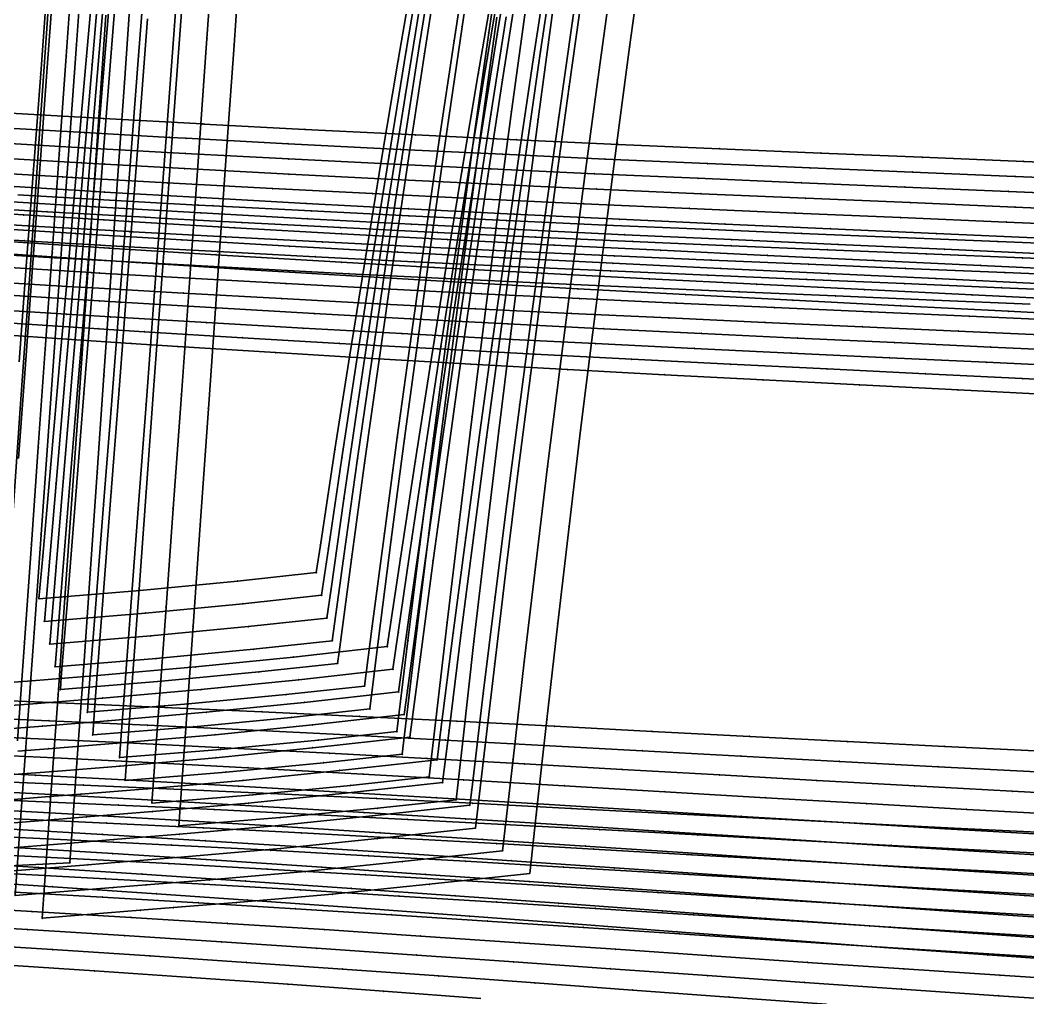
# Model space of a CAD drawing. Extents: x -2408 to 1029, y -526 to 2095.
# Drawn here: x -564.9 to -407.2, y 63.3 to 216.4 of the extents above; entities that cross this region are included whole.
import ezdxf

# ---------------------------------------------------------------- set-up
doc = ezdxf.new("R2010")
doc.units = 0

# ---------------------------------------------------------------- blocks, each defined once
blk = doc.blocks.new(' -30')
at = {"layer": '1'}
for points in [[(-395.609891, 261.970117), (-410.795642, 262.713516), (-426.181387, 263.491995), (-441.331963, 264.275543), (-456.716414, 265.079246), (-471.834351, 265.867545), (-487.219433, 266.659043), (-502.307592, 267.415883), (-517.695124, 268.158316), (-532.759082, 268.847883), (-548.150088, 269.514596), (-563.25244, 270.13595)], [(-817.299696, -279.884333), (-832.58227, -279.265012), (-848.022402, -278.63554), (-863.304405, -278.003055), (-878.763381, -277.348024), (-894.043868, -276.679726), (-909.520237, -275.975179), (-924.797993, -275.246623), (-940.074012, -274.48242), (-955.469032, -273.674483), (-957.810669, -273.548374), (-970.741257, -272.837722), (-985.991134, -271.970428)], [(25.59193, -206.483257), (23.03223, -221.307352), (20.468155, -236.538679), (17.963312, -251.779861), (15.506252, -267.084718), (13.163728, -282.05538), (10.86412, -297.137159), (8.794178, -310.970135), (-5.88525, -312.609182), (-21.190598, -314.147225), (-36.59148, -315.480425), (-46.831846, -316.310787), (-51.691847, -316.704869)]]:
    blk.add_lwpolyline(points, dxfattribs=at)
at = {"layer": '14'}
for points in [[(-398.074575, 274.803593), (-413.340971, 275.556341), (-428.605438, 276.333232), (-443.868397, 277.1251), (-459.130577, 277.922795), (-474.392398, 278.717149), (-489.654587, 279.499012), (-504.917567, 280.259217), (-520.181988, 280.98861), (-535.430734, 281.678741), (-550.699052, 282.332695), (-565.968947, 282.954628)], [(-812.709408, -267.360039), (-828.578263, -266.71694), (-844.446979, -266.071333), (-860.315134, -265.416838), (-876.182533, -264.747066), (-892.048754, -264.055635), (-907.913451, -263.336164), (-923.7762, -262.582272), (-941.068247, -261.714579), (-956.86877, -260.880383), (-957.126389, -260.86647), (-972.553443, -260.016254), (-988.060526, -259.129009)], [(13.388816, -202.552839), (10.512979, -219.172334), (7.845557, -235.02047), (5.418554, -249.799407), (2.933615, -265.292799), (0.612923, -280.114434), (-1.669604, -295.087465), (-2.310144, -299.394169), (-14.623858, -300.726817), (-29.894684, -302.187182), (-45.705562, -303.476734), (-45.705562, -303.476734), (-45.123364, -296.84259), (-43.857443, -282.417409), (-42.430701, -266.159663), (-41.164423, -251.730409), (-39.762297, -235.753175), (-38.253435, -218.559679), (-36.666947, -200.481631)]]:
    blk.add_lwpolyline(points, dxfattribs=at)
at = {"layer": '2'}
for p in [(-2.310144, -299.394169), (-45.705562, -303.476734), (8.794178, -310.970135)]:
    blk.add_point(p, dxfattribs=at)
at = {"layer": '3'}
for p in [(-550.699052, 282.332695), (-535.430734, 281.678741), (-520.181988, 280.98861), (-504.917567, 280.259217), (-489.654587, 279.499012), (-474.392398, 278.717149), (-459.130577, 277.922795), (-443.868397, 277.1251), (-428.605438, 276.333232), (-413.340971, 275.556341), (-548.150088, 269.514596), (-532.759082, 268.847883), (-517.695124, 268.158316), (-502.307592, 267.415883), (-487.219433, 266.659043), (-471.834351, 265.867545), (-456.716414, 265.079246), (-441.331963, 264.275543), (-426.181387, 263.491995), (-410.795642, 262.713516), (-38.253435, -218.559679), (10.512979, -219.172334), (23.03223, -221.307352), (-39.762297, -235.753175), (7.845557, -235.02047), (20.468155, -236.538679), (5.418554, -249.799407), (-41.164423, -251.730409), (17.963312, -251.779861), (-972.553443, -260.016254), (-957.126389, -260.86647), (-956.86877, -260.880383), (-941.068247, -261.714579), (-923.7762, -262.582272), (-907.913451, -263.336164), (-892.048754, -264.055635), (-876.182533, -264.747066), (-860.315134, -265.416838), (-844.446979, -266.071333), (-42.430701, -266.159663), (2.933615, -265.292799), (-828.578263, -266.71694), (15.506252, -267.084718), (-970.741257, -272.837722), (-957.810669, -273.548374), (-955.469032, -273.674483), (-940.074012, -274.48242), (-924.797993, -275.246623), (-909.520237, -275.975179), (-894.043868, -276.679726), (-878.763381, -277.348024), (-863.304405, -278.003055), (-848.022402, -278.63554), (-832.58227, -279.265012), (0.612923, -280.114434), (13.163728, -282.05538), (-43.857443, -282.417409), (-1.669604, -295.087465), (-45.123364, -296.84259), (10.86412, -297.137159), (-14.623858, -300.726817), (-29.894684, -302.187182), (-45.705562, -303.476734), (-5.88525, -312.609182), (-21.190598, -314.147225), (-46.831846, -316.310787), (-36.59148, -315.480425)]:
    blk.add_point(p, dxfattribs=at)
at = {"layer": '4'}
for p in [(-957.126389, -260.86647), (-957.810669, -273.548374), (-45.705562, -303.476734), (-46.831846, -316.310787)]:
    blk.add_point(p, dxfattribs=at)
blk = doc.blocks.new(' -31')
at = {"layer": '1'}
for points in [[(-391.309986, 258.497387), (-406.667733, 259.27386), (-421.689618, 260.061065), (-437.011078, 260.884107), (-452.031299, 261.702323), (-467.319028, 262.537249), (-482.339516, 263.350588), (-497.359257, 264.148142), (-512.381885, 264.921339), (-527.634866, 265.672338), (-542.660905, 266.374364), (-557.93453, 267.053433), (-572.963389, 267.692279)], [(-813.321694, -282.457211), (-828.745615, -281.823474), (-843.839067, -281.202679), (-859.262705, -280.56173), (-874.376563, -279.921436), (-889.798955, -279.249807), (-904.931591, -278.567229), (-920.351476, -277.841485), (-935.501224, -277.092704), (-950.917432, -276.292682), (-962.914429, -275.644817), (-966.01626, -275.473851), (-981.428758, -274.60417), (-996.558775, -273.719373)], [(26.130428, -203.747088), (23.578905, -218.868095), (21.128572, -233.770103), (18.698199, -248.910995), (16.335853, -263.973199), (14.016722, -279.131526), (11.796668, -294.031834), (9.652129, -308.723848), (8.823884, -314.470463), (-5.895816, -316.114035), (-21.205548, -317.652384), (-36.605476, -318.98546), (-46.819592, -319.813747), (-51.653008, -320.205687)]]:
    blk.add_lwpolyline(points, dxfattribs=at)
at = {"layer": '14'}
for points in [[(-398.956999, 271.596144), (-414.385619, 272.392496), (-429.8121, 273.213737), (-445.237205, 274.05038), (-460.661389, 274.892923), (-476.085414, 275.731881), (-491.509813, 276.557754), (-506.935119, 277.361046), (-522.643486, 278.145979), (-538.072556, 278.877313), (-553.503501, 279.572014), (-568.936231, 280.234934)], [(-813.916575, -269.721941), (-829.95065, -269.063307), (-845.984649, -268.403178), (-862.018199, -267.734821), (-878.050928, -267.051504), (-894.082461, -266.346494), (-910.112427, -265.613057), (-926.140451, -264.84446), (-943.708059, -263.954536), (-959.67301, -263.103139), (-962.218704, -262.963848), (-975.521006, -262.220892), (-991.189569, -261.314786)], [(13.819778, -200.403124), (10.915645, -217.598059), (8.216589, -234.050346), (5.754009, -249.453769), (3.221772, -265.690253), (0.838213, -281.363997), (-1.266564, -295.569536), (-2.325335, -302.899323), (-14.639045, -304.231971), (-29.909871, -305.692335), (-45.720749, -306.981907), (-45.720749, -306.981907), (-45.137801, -300.174474), (-43.870248, -285.372503), (-42.441664, -268.690082), (-41.173751, -253.883908), (-39.769817, -237.489332), (-38.259009, -219.846726), (-36.670475, -201.296462)]]:
    blk.add_lwpolyline(points, dxfattribs=at)
at = {"layer": '2'}
for p in [(-2.325335, -302.899323), (-45.720749, -306.981907), (8.823884, -314.470463)]:
    blk.add_point(p, dxfattribs=at)
at = {"layer": '3'}
for p in [(-553.503501, 279.572014), (-538.072556, 278.877313), (-522.643486, 278.145979), (-506.935119, 277.361046), (-491.509813, 276.557754), (-476.085414, 275.731881), (-460.661389, 274.892923), (-445.237205, 274.05038), (-429.8121, 273.213737), (-414.385619, 272.392496), (-557.93453, 267.053433), (-542.660905, 266.374364), (-527.634866, 265.672338), (-512.381885, 264.921339), (-497.359257, 264.148142), (-482.339516, 263.350588), (-467.319028, 262.537249), (-452.031299, 261.702323), (-437.011078, 260.884107), (-421.689618, 260.061065), (-406.667733, 259.27386), (10.915645, -217.598059), (23.578905, -218.868095), (-38.259009, -219.846726), (8.216589, -234.050346), (21.128572, -233.770103), (-39.769817, -237.489332), (18.698199, -248.910995), (5.754009, -249.453769), (-41.173751, -253.883908), (-975.521006, -262.220892), (-962.218704, -262.963848), (-959.67301, -263.103139), (-943.708059, -263.954536), (-926.140451, -264.84446), (16.335853, -263.973199), (-910.112427, -265.613057), (-894.082461, -266.346494), (3.221772, -265.690253), (-878.050928, -267.051504), (-862.018199, -267.734821), (-845.984649, -268.403178), (-829.95065, -269.063307), (-42.441664, -268.690082), (-981.428758, -274.60417), (-966.01626, -275.473851), (-962.914429, -275.644817), (-950.917432, -276.292682), (-935.501224, -277.092704), (-920.351476, -277.841485), (-904.931591, -278.567229), (-889.798955, -279.249807), (-874.376563, -279.921436), (-859.262705, -280.56173), (14.016722, -279.131526), (-843.839067, -281.202679), (-828.745615, -281.823474), (0.838213, -281.363997), (-43.870248, -285.372503), (11.796668, -294.031834), (-1.266564, -295.569536), (-45.137801, -300.174474), (-14.639045, -304.231971), (-29.909871, -305.692335), (-45.720749, -306.981907), (9.652129, -308.723848), (-5.895816, -316.114035), (-21.205548, -317.652384), (-46.819592, -319.813747), (-36.605476, -318.98546)]:
    blk.add_point(p, dxfattribs=at)
at = {"layer": '4'}
for p in [(-962.218704, -262.963848), (-962.914429, -275.644817), (-45.720749, -306.981907), (-46.819592, -319.813747)]:
    blk.add_point(p, dxfattribs=at)
blk = doc.blocks.new(' -32')
at = {"layer": '1'}
for points in [[(-391.802005, 255.25565), (-407.222344, 256.070121), (-422.383768, 256.899761), (-437.768939, 257.762106), (-452.928661, 258.623362), (-468.281116, 259.497916), (-483.441033, 260.354496), (-498.852583, 261.208428), (-514.014911, 262.022975), (-529.337916, 262.812437), (-544.503819, 263.555708), (-559.846114, 264.273011)], [(-816.744937, -284.72732), (-831.492069, -284.113688), (-847.116812, -283.463143), (-862.237199, -282.827295), (-877.50982, -282.172792), (-892.628992, -281.507035), (-907.921282, -280.80981), (-923.038039, -280.090857), (-938.34811, -279.326425), (-953.461204, -278.534516), (-968.019562, -277.738285), (-968.548114, -277.70878), (-983.657405, -276.848649), (-998.99178, -275.944104)], [(26.765117, -200.266231), (24.31381, -215.087562), (21.858251, -230.334545), (19.52172, -245.201595), (17.178421, -260.466262), (14.934187, -275.471825), (12.757727, -290.411454), (10.64641, -305.202067), (8.854848, -317.970638), (-5.90563, -319.618813), (-21.220422, -321.157549), (-36.619105, -322.490482), (-46.80871, -323.316803), (-51.615619, -323.706624)]]:
    blk.add_lwpolyline(points, dxfattribs=at)
at = {"layer": '14'}
for points in [[(-387.4764, 267.751329), (-402.75064, 268.548526), (-418.02239, 269.377712), (-433.29239, 270.22969), (-448.56115, 271.095254), (-463.829254, 271.965198), (-479.09729, 272.830318), (-494.365842, 273.681411), (-509.635422, 274.509268), (-527.022193, 275.411858), (-542.295876, 276.164132), (-557.571435, 276.882064), (-572.848641, 277.57007)], [(-814.76535, -272.098878), (-830.96472, -271.424635), (-847.16409, -270.750068), (-863.362982, -270.068096), (-879.561149, -269.371632), (-895.758037, -268.6536), (-911.953397, -267.906913), (-928.146678, -267.124496), (-943.652668, -266.335676), (-959.795608, -265.473073), (-967.311859, -265.057926), (-975.830996, -264.577513), (-991.695618, -263.656159)], [(12.76538, -207.033082), (9.930178, -224.484278), (7.312312, -241.067052), (4.942582, -256.466773), (2.53259, -272.518207), (0.305931, -287.725786), (-1.707681, -301.853727), (-2.340525, -306.404495), (-14.654237, -307.737144), (-29.925063, -309.197508), (-45.735941, -310.487061), (-45.735941, -310.487061), (-44.721313, -298.352664), (-43.556797, -284.425696), (-42.046385, -266.361992), (-40.728198, -250.597191), (-39.283541, -233.319882), (-37.741602, -214.879135), (-36.131564, -195.623971)]]:
    blk.add_lwpolyline(points, dxfattribs=at)
at = {"layer": '2'}
for p in [(-2.340525, -306.404495), (-45.735941, -310.487061), (8.854848, -317.970638)]:
    blk.add_point(p, dxfattribs=at)
at = {"layer": '3'}
for p in [(-557.571435, 276.882064), (-542.295876, 276.164132), (-527.022193, 275.411858), (-509.635422, 274.509268), (-494.365842, 273.681411), (-479.09729, 272.830318), (-463.829254, 271.965198), (-448.56115, 271.095254), (-433.29239, 270.22969), (-418.02239, 269.377712), (-402.75064, 268.548526), (-544.503819, 263.555708), (-529.337916, 262.812437), (-514.014911, 262.022975), (-498.852583, 261.208428), (-483.441033, 260.354496), (-468.281116, 259.497916), (-452.928661, 258.623362), (-437.768939, 257.762106), (-422.383768, 256.899761), (-407.222344, 256.070121), (-37.741602, -214.879135), (24.31381, -215.087562), (9.930178, -224.484278), (21.858251, -230.334545), (-39.283541, -233.319882), (7.312312, -241.067052), (19.52172, -245.201595), (-40.728198, -250.597191), (4.942582, -256.466773), (17.178421, -260.466262), (-975.830996, -264.577513), (-967.311859, -265.057926), (-959.795608, -265.473073), (-943.652668, -266.335676), (-42.046385, -266.361992), (-928.146678, -267.124496), (-911.953397, -267.906913), (-895.758037, -268.6536), (-879.561149, -269.371632), (-863.362982, -270.068096), (-847.16409, -270.750068), (-830.96472, -271.424635), (2.53259, -272.518207), (14.934187, -275.471825), (-983.657405, -276.848649), (-968.548114, -277.70878), (-968.019562, -277.738285), (-953.461204, -278.534516), (-938.34811, -279.326425), (-923.038039, -280.090857), (-907.921282, -280.80981), (-892.628992, -281.507035), (-877.50982, -282.172792), (-862.237199, -282.827295), (-847.116812, -283.463143), (-831.492069, -284.113688), (-43.556797, -284.425696), (0.305931, -287.725786), (12.757727, -290.411454), (-44.721313, -298.352664), (-1.707681, -301.853727), (10.64641, -305.202067), (-14.654237, -307.737144), (-45.735941, -310.487061), (-29.925063, -309.197508), (-5.90563, -319.618813), (-21.220422, -321.157549), (-36.619105, -322.490482), (-46.80871, -323.316803)]:
    blk.add_point(p, dxfattribs=at)
at = {"layer": '4'}
for p in [(-967.311859, -265.057926), (-968.019562, -277.738285), (-45.735941, -310.487061), (-46.80871, -323.316803)]:
    blk.add_point(p, dxfattribs=at)
blk = doc.blocks.new(' -33')
at = {"layer": '1'}
for points in [[(-396.831492, 252.263517), (-412.119916, 253.115269), (-427.295259, 253.986978), (-442.581111, 254.883506), (-457.866419, 255.789223), (-473.006044, 256.686035), (-488.291917, 257.582109), (-503.536524, 258.457296), (-518.825035, 259.307253), (-534.280464, 260.129675), (-549.572868, 260.906681), (-564.692059, 261.643)], [(-816.605275, -287.141625), (-832.027522, -286.491831), (-847.285475, -285.850042), (-862.543218, -285.20321), (-877.988219, -284.537079), (-893.244742, -283.861903), (-908.710519, -283.153938), (-923.964632, -282.425818), (-939.449062, -281.649797), (-954.699437, -280.847467), (-969.703929, -280.022424), (-973.123016, -279.829655), (-984.950427, -279.149841), (-1000.008426, -278.256658)], [(24.858088, -212.262082), (22.451721, -227.525934), (20.136328, -242.583103), (17.843143, -257.864375), (15.645686, -272.905587), (13.527665, -287.773234), (11.406971, -302.963508), (9.388162, -317.688627), (8.876446, -321.471863), (-5.457212, -323.074483), (-20.698023, -324.612202), (-36.094769, -325.951828), (-46.799045, -326.819305), (-51.582775, -327.206991)]]:
    blk.add_lwpolyline(points, dxfattribs=at)
at = {"layer": '14'}
for points in [[(-394.111107, 264.834048), (-409.864849, 265.707514), (-425.616196, 266.610841), (-441.365679, 267.533985), (-457.114135, 268.466918), (-472.86217, 269.399603), (-488.610391, 270.321999), (-504.359634, 271.224079), (-522.360762, 272.217272), (-536.884961, 272.981302), (-552.640378, 273.773883), (-568.397647, 274.533257)], [(-813.603698, -274.557347), (-829.968258, -273.867177), (-846.333034, -273.178896), (-862.697518, -272.485043), (-879.061203, -271.77816), (-895.42381, -271.050776), (-911.784756, -270.295435), (-928.143763, -269.504667), (-943.54103, -268.721465), (-959.860649, -267.848624), (-972.405014, -267.149811), (-976.08208, -266.940595), (-992.141825, -266.004694)], [(13.687068, -201.751676), (11.258799, -216.919608), (8.533448, -234.434907), (6.042324, -250.896558), (3.815622, -265.981572), (1.59227, -281.410002), (-0.59995, -297.021955), (-2.355715, -309.909668), (-14.66943, -311.242317), (-29.940255, -312.702681), (-45.751133, -313.992233), (-45.751133, -313.992233), (-44.735199, -301.55661), (-43.569186, -287.283921), (-42.05683, -268.771795), (-40.736945, -252.615636), (-39.290431, -234.909455), (-37.746507, -216.010922), (-36.134399, -196.277771)]]:
    blk.add_lwpolyline(points, dxfattribs=at)
at = {"layer": '2'}
for p in [(-2.355715, -309.909668), (-45.751133, -313.992233), (8.876446, -321.471863)]:
    blk.add_point(p, dxfattribs=at)
at = {"layer": '3'}
for p in [(-552.640378, 273.773883), (-536.884961, 272.981302), (-522.360762, 272.217272), (-504.359634, 271.224079), (-488.610391, 270.321999), (-472.86217, 269.399603), (-457.114135, 268.466918), (-441.365679, 267.533985), (-425.616196, 266.610841), (-409.864849, 265.707514), (-549.572868, 260.906681), (-534.280464, 260.129675), (-518.825035, 259.307253), (-503.536524, 258.457296), (-488.291917, 257.582109), (-473.006044, 256.686035), (-457.866419, 255.789223), (-442.581111, 254.883506), (-427.295259, 253.986978), (-412.119916, 253.115269), (-37.746507, -216.010922), (11.258799, -216.919608), (22.451721, -227.525934), (-39.290431, -234.909455), (8.533448, -234.434907), (20.136328, -242.583103), (6.042324, -250.896558), (-40.736945, -252.615636), (17.843143, -257.864375), (3.815622, -265.981572), (-976.08208, -266.940595), (-972.405014, -267.149811), (-959.860649, -267.848624), (-943.54103, -268.721465), (-928.143763, -269.504667), (-42.05683, -268.771795), (-911.784756, -270.295435), (-895.42381, -271.050776), (-879.061203, -271.77816), (-862.697518, -272.485043), (-846.333034, -273.178896), (-829.968258, -273.867177), (15.645686, -272.905587), (-984.950427, -279.149841), (-973.123016, -279.829655), (-969.703929, -280.022424), (-954.699437, -280.847467), (-939.449062, -281.649797), (1.59227, -281.410002), (-923.964632, -282.425818), (-908.710519, -283.153938), (-893.244742, -283.861903), (-877.988219, -284.537079), (-862.543218, -285.20321), (-847.285475, -285.850042), (-832.027522, -286.491831), (-43.569186, -287.283921), (13.527665, -287.773234), (-0.59995, -297.021955), (-44.735199, -301.55661), (11.406971, -302.963508), (-14.66943, -311.242317), (-29.940255, -312.702681), (-45.751133, -313.992233), (9.388162, -317.688627), (-5.457212, -323.074483), (-20.698023, -324.612202), (-36.094769, -325.951828), (-46.799045, -326.819305)]:
    blk.add_point(p, dxfattribs=at)
at = {"layer": '4'}
for p in [(-972.405014, -267.149811), (-973.123016, -279.829655), (-45.751133, -313.992233), (-46.799045, -326.819305)]:
    blk.add_point(p, dxfattribs=at)
blk = doc.blocks.new(' -34')
at = {"layer": '1'}
for points in [[(-396.519843, 248.991743), (-411.944873, 249.885816), (-427.3658, 250.80666), (-442.752906, 251.74436), (-458.172006, 252.69371), (-473.524246, 253.639), (-488.944, 254.579046), (-503.96908, 255.477045), (-519.391481, 256.371375), (-534.709567, 257.223988), (-550.135995, 258.045975), (-565.472535, 258.830853)], [(-827.547588, -289.084129), (-842.629487, -288.443162), (-858.02474, -287.787078), (-873.130701, -287.135416), (-888.525021, -286.457104), (-903.652986, -285.770646), (-919.045172, -285.045524), (-934.193097, -284.298782), (-949.581788, -283.501829), (-964.849556, -282.67344), (-978.226776, -281.917915), (-980.234234, -281.802241), (-995.616874, -280.897041)], [(25.747429, -207.056014), (23.418537, -222.062692), (21.142327, -237.126687), (18.928284, -252.150665), (16.762541, -267.181782), (14.636688, -282.253826), (12.570529, -297.299002), (10.572975, -312.35331), (8.939537, -324.968567), (-6.259771, -326.610973), (-21.420251, -328.180149), (-36.413426, -329.488988), (-46.790519, -330.321388), (-51.726488, -330.717326), (-67.30835, -331.988258)]]:
    blk.add_lwpolyline(points, dxfattribs=at)
at = {"layer": '14'}
for points in [[(-397.338863, 261.759085), (-413.254127, 262.68477), (-429.167027, 263.638904), (-445.078209, 264.611238), (-460.988322, 265.591521), (-476.898239, 266.569519), (-492.808532, 267.534977), (-508.720077, 268.477659), (-523.82202, 269.341893), (-539.737721, 270.21388), (-555.655588, 271.048715), (-571.57552, 271.850673)], [(-814.783307, -276.918032), (-831.313248, -276.212463), (-847.843414, -275.509981), (-864.373419, -274.802738), (-880.902647, -274.082896), (-897.430713, -273.342608), (-913.957154, -272.57403), (-930.481509, -271.769319), (-946.126004, -270.967182), (-962.610425, -270.077926), (-977.497482, -269.238701), (-978.995736, -269.15243), (-995.217702, -268.19819)], [(13.620712, -202.42595), (11.195059, -217.991651), (8.912557, -233.036375), (6.386618, -250.132365), (4.121054, -265.870668), (1.84645, -282.074002), (-0.209566, -297.102061), (-2.139563, -311.628463), (-2.370906, -313.414822), (-14.684616, -314.74747), (-29.955441, -316.207834), (-45.76632, -317.497406), (-45.76632, -317.497406), (-45.615143, -315.604518), (-44.493508, -301.560523), (-43.232795, -285.77514), (-42.06727, -271.181596), (-40.745689, -254.634089), (-39.297317, -236.499015), (-37.751409, -217.142706), (-36.137229, -196.931564)]]:
    blk.add_lwpolyline(points, dxfattribs=at)
at = {"layer": '2'}
for p in [(-2.370906, -313.414822), (-45.76632, -317.497406), (8.939537, -324.968567)]:
    blk.add_point(p, dxfattribs=at)
at = {"layer": '3'}
for p in [(-555.655588, 271.048715), (-539.737721, 270.21388), (-523.82202, 269.341893), (-508.720077, 268.477659), (-492.808532, 267.534977), (-476.898239, 266.569519), (-460.988322, 265.591521), (-445.078209, 264.611238), (-429.167027, 263.638904), (-413.254127, 262.68477), (-550.135995, 258.045975), (-534.709567, 257.223988), (-519.391481, 256.371375), (-503.96908, 255.477045), (-488.944, 254.579046), (-473.524246, 253.639), (-458.172006, 252.69371), (-442.752906, 251.74436), (-427.3658, 250.80666), (-411.944873, 249.885816), (-37.751409, -217.142706), (11.195059, -217.991651), (23.418537, -222.062692), (8.912557, -233.036375), (-39.297317, -236.499015), (21.142327, -237.126687), (6.386618, -250.132365), (18.928284, -252.150665), (-40.745689, -254.634089), (4.121054, -265.870668), (16.762541, -267.181782), (-978.995736, -269.15243), (-977.497482, -269.238701), (-962.610425, -270.077926), (-946.126004, -270.967182), (-42.06727, -271.181596), (-930.481509, -271.769319), (-913.957154, -272.57403), (-897.430713, -273.342608), (-880.902647, -274.082896), (-864.373419, -274.802738), (-847.843414, -275.509981), (-831.313248, -276.212463), (-980.234234, -281.802241), (-978.226776, -281.917915), (1.84645, -282.074002), (14.636688, -282.253826), (-964.849556, -282.67344), (-949.581788, -283.501829), (-934.193097, -284.298782), (-919.045172, -285.045524), (-903.652986, -285.770646), (-888.525021, -286.457104), (-43.232795, -285.77514), (-873.130701, -287.135416), (-858.02474, -287.787078), (-842.629487, -288.443162), (-0.209566, -297.102061), (12.570529, -297.299002), (-44.493508, -301.560523), (-2.139563, -311.628463), (10.572975, -312.35331), (-14.684616, -314.74747), (-45.615143, -315.604518), (-29.955441, -316.207834), (-45.76632, -317.497406), (-6.259771, -326.610973), (-36.413426, -329.488988), (-21.420251, -328.180149), (-51.726488, -330.717326), (-46.790519, -330.321388)]:
    blk.add_point(p, dxfattribs=at)
at = {"layer": '4'}
for p in [(-977.497482, -269.238701), (-978.226776, -281.917915), (-45.76632, -317.497406), (-46.790519, -330.321388)]:
    blk.add_point(p, dxfattribs=at)
blk = doc.blocks.new(' -35')
at = {"layer": '1'}
for points in [[(-391.009416, 245.414833), (-406.435182, 246.332713), (-421.851056, 247.280026), (-437.238442, 248.247811), (-452.652031, 249.230405), (-468.004108, 250.212494), (-483.417923, 251.192657), (-498.737884, 252.152017), (-514.154146, 253.092948), (-529.226783, 253.980053), (-544.647145, 254.851238), (-559.976131, 255.683734)], [(-822.031315, -291.623793), (-837.096648, -290.954715), (-852.492776, -290.27093), (-867.583074, -289.594416), (-882.978356, -288.891491), (-898.091395, -288.182923), (-913.484576, -287.435701), (-928.618271, -286.668805), (-944.007854, -285.850953), (-959.108642, -285.010879), (-973.190689, -284.194622), (-974.494042, -284.117539), (-989.877375, -283.189174)], [(26.325745, -203.609995), (24.056845, -218.501739), (21.862068, -233.299969), (19.641177, -248.66026), (17.534241, -263.575783), (15.439514, -278.730104), (13.427843, -293.658818), (11.476412, -308.59545), (9.552536, -323.717233), (8.947917, -328.471184), (-6.276197, -330.116275), (-21.435544, -331.685323), (-36.429235, -332.99418), (-46.78319, -333.82473), (-51.702818, -334.219371), (-67.295289, -335.491257)]]:
    blk.add_lwpolyline(points, dxfattribs=at)
at = {"layer": '14'}
for points in [[(-392.835521, 258.243537), (-408.746246, 259.195986), (-424.654254, 260.17974), (-440.560214, 261.184595), (-456.465022, 262.200362), (-472.369271, 263.216835), (-488.273859, 264.223825), (-504.179453, 265.211128), (-520.086723, 266.168542), (-535.242791, 267.044751), (-551.154726, 267.927338), (-567.068873, 268.775939)], [(-825.755344, -278.745518), (-842.279602, -278.012328), (-858.803738, -277.276399), (-875.327339, -276.529683), (-891.849761, -275.764143), (-908.370591, -274.971733), (-924.88934, -274.144407), (-940.875508, -273.302877), (-957.363445, -272.389503), (-972.443008, -271.51638), (-973.761162, -271.438436), (-990.00323, -270.457451)], [(14.054839, -199.860696), (11.604896, -215.907465), (9.296204, -231.459032), (7.145537, -246.318757), (4.796939, -262.960416), (2.729023, -277.983011), (0.709868, -293.009817), (-1.192807, -307.544226), (-2.386096, -316.919994), (-14.699809, -318.252643), (-29.970634, -319.713007), (-45.781512, -321.002579), (-45.781512, -321.002579), (-45.630141, -319.064922), (-44.507065, -304.688776), (-43.244736, -288.530091), (-42.077715, -273.591404), (-40.754439, -256.652557), (-39.304207, -238.088582), (-37.756316, -218.274508), (-36.140064, -197.585364)]]:
    blk.add_lwpolyline(points, dxfattribs=at)
at = {"layer": '2'}
for p in [(-2.386096, -316.919994), (-45.781512, -321.002579), (8.947917, -328.471184)]:
    blk.add_point(p, dxfattribs=at)
at = {"layer": '3'}
for p in [(-551.154726, 267.927338), (-535.242791, 267.044751), (-520.086723, 266.168542), (-504.179453, 265.211128), (-488.273859, 264.223825), (-472.369271, 263.216835), (-456.465022, 262.200362), (-440.560214, 261.184595), (-424.654254, 260.17974), (-408.746246, 259.195986), (-544.647145, 254.851238), (-529.226783, 253.980053), (-514.154146, 253.092948), (-498.737884, 252.152017), (-483.417923, 251.192657), (-468.004108, 250.212494), (-452.652031, 249.230405), (-437.238442, 248.247811), (-421.851056, 247.280026), (-406.435182, 246.332713), (11.604896, -215.907465), (-37.756316, -218.274508), (24.056845, -218.501739), (9.296204, -231.459032), (21.862068, -233.299969), (-39.304207, -238.088582), (7.145537, -246.318757), (19.641177, -248.66026), (-40.754439, -256.652557), (4.796939, -262.960416), (17.534241, -263.575783), (-973.761162, -271.438436), (-972.443008, -271.51638), (-957.363445, -272.389503), (-940.875508, -273.302877), (-924.88934, -274.144407), (-42.077715, -273.591404), (-908.370591, -274.971733), (-891.849761, -275.764143), (-875.327339, -276.529683), (-858.803738, -277.276399), (-842.279602, -278.012328), (2.729023, -277.983011), (15.439514, -278.730104), (-974.494042, -284.117539), (-973.190689, -284.194622), (-959.108642, -285.010879), (-944.007854, -285.850953), (-928.618271, -286.668805), (-913.484576, -287.435701), (-898.091395, -288.182923), (-43.244736, -288.530091), (-882.978356, -288.891491), (-867.583074, -289.594416), (-852.492776, -290.27093), (-837.096648, -290.954715), (0.709868, -293.009817), (13.427843, -293.658818), (-44.507065, -304.688776), (-1.192807, -307.544226), (11.476412, -308.59545), (-14.699809, -318.252643), (-45.630141, -319.064922), (-29.970634, -319.713007), (-45.781512, -321.002579), (9.552536, -323.717233), (-6.276197, -330.116275), (-21.435544, -331.685323), (-51.702818, -334.219371), (-46.78319, -333.82473), (-36.429235, -332.99418)]:
    blk.add_point(p, dxfattribs=at)
at = {"layer": '4'}
for p in [(-972.443008, -271.51638), (-973.190689, -284.194622), (-45.781512, -321.002579), (-46.78319, -333.82473)]:
    blk.add_point(p, dxfattribs=at)
blk = doc.blocks.new(' -36')
at = {"layer": '1'}
for points in [[(-394.686825, 242.373142), (-409.73262, 243.310018), (-424.772659, 244.273751), (-439.815525, 245.25742), (-454.819079, 246.249466), (-469.861017, 247.246214), (-484.903361, 248.236845), (-499.874545, 249.208418), (-514.919397, 250.161232), (-530.108741, 251.090568), (-545.157575, 251.977399), (-560.652262, 252.857356)], [(-823.583522, -293.962674), (-838.814652, -293.279547), (-853.830428, -292.606893), (-869.087782, -291.91782), (-884.102765, -291.228094), (-899.384049, -290.508166), (-914.397063, -289.776621), (-929.700036, -288.998858), (-944.709607, -288.199649), (-960.104271, -287.341486), (-975.109699, -286.4678), (-978.296661, -286.277752), (-990.113113, -285.56012)], [(26.559378, -202.258481), (24.291024, -217.478387), (22.12355, -232.428315), (19.970033, -247.664884), (17.866428, -262.908425), (15.835706, -277.963867), (13.831663, -293.2208), (11.885915, -308.490291), (9.974508, -323.825703), (8.967531, -331.972618), (-6.289378, -333.621212), (-21.45056, -335.190469), (-36.443399, -336.499496), (-46.776857, -337.327843), (-51.675367, -337.720487), (-67.28332, -338.991051)]]:
    blk.add_lwpolyline(points, dxfattribs=at)
at = {"layer": '14'}
for points in [[(-389.220232, 254.763991), (-405.293656, 255.754901), (-421.364067, 256.779731), (-437.432173, 257.828144), (-453.498913, 258.889817), (-469.564994, 259.954413), (-485.631204, 261.011601), (-501.698325, 262.051048), (-517.767144, 263.062422), (-533.549452, 264.019101), (-549.623166, 264.955089), (-565.699074, 265.856354)], [(-824.263738, -281.21921), (-840.953402, -280.471095), (-857.643179, -279.722607), (-874.332467, -278.965305), (-891.020666, -278.190751), (-907.707404, -277.390494), (-924.392004, -276.556099), (-940.653292, -275.701839), (-957.314978, -274.779548), (-973.896628, -273.817123), (-977.53685, -273.600216), (-990.332004, -272.822526)], [(14.493383, -197.121681), (12.019141, -213.645721), (9.684391, -229.702255), (7.505557, -245.089814), (5.119883, -262.388199), (3.010748, -278.085062), (0.937459, -293.909489), (-1.045863, -309.466333), (-2.401287, -320.425148), (-14.715003, -321.757798), (-29.985828, -323.218169), (-45.7967, -324.507751), (-45.796704, -324.507751), (-45.384744, -319.11944), (-44.239405, -304.138785), (-42.886366, -286.441487), (-41.662436, -270.432889), (-40.291833, -252.505847), (-38.803887, -233.044013), (-37.227936, -212.431096)]]:
    blk.add_lwpolyline(points, dxfattribs=at)
at = {"layer": '2'}
for p in [(-2.401287, -320.425148), (-45.796704, -324.507751), (8.967531, -331.972618)]:
    blk.add_point(p, dxfattribs=at)
at = {"layer": '3'}
for p in [(-549.623166, 264.955089), (-533.549452, 264.019101), (-517.767144, 263.062422), (-501.698325, 262.051048), (-485.631204, 261.011601), (-469.564994, 259.954413), (-453.498913, 258.889817), (-437.432173, 257.828144), (-421.364067, 256.779731), (-405.293656, 255.754901), (-545.157575, 251.977399), (-530.108741, 251.090568), (-514.919397, 250.161232), (-499.874545, 249.208418), (-484.903361, 248.236845), (-469.861017, 247.246214), (-454.819079, 246.249466), (-439.815525, 245.25742), (-424.772659, 244.273751), (-409.73262, 243.310018), (12.019141, -213.645721), (24.291024, -217.478387), (9.684391, -229.702255), (-38.803887, -233.044013), (22.12355, -232.428315), (7.505557, -245.089814), (19.970033, -247.664884), (-40.291833, -252.505847), (5.119883, -262.388199), (17.866428, -262.908425), (-41.662436, -270.432889), (-977.53685, -273.600216), (-973.896628, -273.817123), (-957.314978, -274.779548), (-940.653292, -275.701839), (-924.392004, -276.556099), (-907.707404, -277.390494), (-891.020666, -278.190751), (-874.332467, -278.965305), (3.010748, -278.085062), (15.835706, -277.963867), (-857.643179, -279.722607), (-840.953402, -280.471095), (-978.296661, -286.277752), (-975.109699, -286.4678), (-42.886366, -286.441487), (-960.104271, -287.341486), (-944.709607, -288.199649), (-929.700036, -288.998858), (-914.397063, -289.776621), (-899.384049, -290.508166), (-884.102765, -291.228094), (-869.087782, -291.91782), (-853.830428, -292.606893), (-838.814652, -293.279547), (13.831663, -293.2208), (0.937459, -293.909489), (-44.239405, -304.138785), (11.885915, -308.490291), (-1.045863, -309.466333), (-45.384744, -319.11944), (-29.985828, -323.218169), (-14.715003, -321.757798), (-45.7967, -324.507751), (9.974508, -323.825703), (-6.289378, -333.621212), (-21.45056, -335.190469), (-46.776857, -337.327843), (-36.443399, -336.499496), (-51.675367, -337.720487)]:
    blk.add_point(p, dxfattribs=at)
at = {"layer": '4'}
for p in [(-977.53685, -273.600216), (-978.296661, -286.277752), (-45.7967, -324.507751), (-46.776857, -337.327843)]:
    blk.add_point(p, dxfattribs=at)
blk = doc.blocks.new(' -37')
at = {"layer": '1'}
for points in [[(-389.619784, 238.796419), (-404.674919, 239.758287), (-419.699116, 240.747969), (-434.750846, 241.761751), (-449.801661, 242.789125), (-464.788883, 243.817076), (-479.839575, 244.846159), (-495.313458, 245.89215), (-510.366359, 246.888462), (-525.592231, 247.865702), (-540.649183, 248.79903), (-556.121132, 249.724203), (-571.181851, 250.594361)], [(-818.536674, -296.499533), (-833.750777, -295.786958), (-848.767308, -295.086083), (-864.008634, -294.370643), (-879.024432, -293.655535), (-894.290599, -292.911751), (-909.304442, -292.156997), (-924.59299, -291.357248), (-939.603383, -290.536247), (-954.847641, -289.664205), (-969.853688, -288.767711), (-973.26416, -288.55896), (-984.857613, -287.83633), (-999.854355, -286.873429)], [(-61.551281, -266.065857), (-60.427986, -251.060959), (-59.297045, -235.953924), (-58.173751, -220.949029), (-57.032149, -205.699593), (-55.908856, -190.694718), (-54.777913, -175.587665), (-53.654619, -160.582767), (-52.507005, -145.253002), (-51.383711, -130.248104), (-50.24211, -114.998673), (-49.118816, -99.993788), (-47.979797, -84.778843), (-46.856502, -69.773948), (-45.731105, -54.740979), (-44.607811, -39.736089), (-43.479664, -24.666378), (-42.388992, -10.097288), (-42.331442, -9.328492), (-41.162224, 6.289848)], [(27.285612, -197.504728), (25.054684, -212.689494), (22.900884, -227.772931), (20.828694, -242.668798), (18.778541, -257.766653), (16.789108, -272.75228), (14.832098, -287.862507), (12.94765, -302.848391), (11.096275, -317.9719), (9.277213, -333.050597), (8.985937, -335.474167), (-6.302403, -337.126134), (-21.465563, -338.695611), (-36.457505, -340.004558), (-46.771507, -340.831337), (-51.650178, -341.222437), (-67.272859, -342.494316)]]:
    blk.add_lwpolyline(points, dxfattribs=at)
at = {"layer": '14'}
for points in [[(-384.674584, 251.212567), (-400.743487, 252.229899), (-416.809149, 253.283637), (-432.872225, 254.36355), (-448.933673, 255.459429), (-464.994147, 256.561042), (-481.054607, 257.65818), (-497.115706, 258.740611), (-513.178327, 259.798121), (-529.012331, 260.806256), (-545.079875, 261.790432), (-561.149914, 262.739014)], [(-818.655535, -283.779897), (-835.339243, -282.998972), (-852.023132, -282.219925), (-868.706649, -281.434108), (-885.389239, -280.632872), (-902.070347, -279.807568), (-918.749418, -278.949547), (-935.377298, -278.05285), (-952.039503, -277.106422), (-968.631173, -276.118252), (-972.484207, -275.882607), (-985.084917, -275.096591), (-1001.333343, -274.049686)], [(14.426467, -197.634143), (11.954161, -214.560019), (9.622944, -231.006763), (7.448891, -246.768041), (5.448068, -261.637589), (3.298376, -278.013451), (1.171975, -294.644615), (-0.701022, -309.696005), (-2.416477, -323.930321), (-14.730188, -325.262971), (-30.001014, -326.723341), (-45.811892, -328.012886), (-45.811892, -328.012886), (-45.399405, -322.502914), (-44.2526, -307.183969), (-42.89783, -289.087042), (-41.672335, -272.716969), (-40.299975, -254.38507), (-38.810126, -234.483766), (-37.232159, -213.405387), (-35.595446, -191.54229)]]:
    blk.add_lwpolyline(points, dxfattribs=at)
at = {"layer": '2'}
for p in [(-2.416477, -323.930321), (-45.811892, -328.012886), (8.985937, -335.474167)]:
    blk.add_point(p, dxfattribs=at)
at = {"layer": '3'}
for p in [(-545.079875, 261.790432), (-529.012331, 260.806256), (-513.178327, 259.798121), (-497.115706, 258.740611), (-481.054607, 257.65818), (-464.994147, 256.561042), (-448.933673, 255.459429), (-432.872225, 254.36355), (-416.809149, 253.283637), (-400.743487, 252.229899), (-556.121132, 249.724203), (-540.649183, 248.79903), (-525.592231, 247.865702), (-510.366359, 246.888462), (-495.313458, 245.89215), (-479.839575, 244.846159), (-464.788883, 243.817076), (-449.801661, 242.789125), (-434.750846, 241.761751), (-419.699116, 240.747969), (-404.674919, 239.758287), (25.054684, -212.689494), (-37.232159, -213.405387), (11.954161, -214.560019), (-58.173751, -220.949029), (22.900884, -227.772931), (9.622944, -231.006763), (-38.810126, -234.483766), (-59.297045, -235.953924), (20.828694, -242.668798), (7.448891, -246.768041), (-60.427986, -251.060959), (-40.299975, -254.38507), (18.778541, -257.766653), (5.448068, -261.637589), (-41.672335, -272.716969), (16.789108, -272.75228), (-985.084917, -275.096591), (-972.484207, -275.882607), (-968.631173, -276.118252), (-952.039503, -277.106422), (-935.377298, -278.05285), (-918.749418, -278.949547), (3.298376, -278.013451), (-902.070347, -279.807568), (-885.389239, -280.632872), (-868.706649, -281.434108), (-852.023132, -282.219925), (-835.339243, -282.998972), (-984.857613, -287.83633), (-973.26416, -288.55896), (14.832098, -287.862507), (-969.853688, -288.767711), (-954.847641, -289.664205), (-42.89783, -289.087042), (-939.603383, -290.536247), (-924.59299, -291.357248), (-909.304442, -292.156997), (-894.290599, -292.911751), (-879.024432, -293.655535), (-864.008634, -294.370643), (1.171975, -294.644615), (-848.767308, -295.086083), (-833.750777, -295.786958), (12.94765, -302.848391), (-44.2526, -307.183969), (-0.701022, -309.696005), (11.096275, -317.9719), (-45.399405, -322.502914), (-14.730188, -325.262971), (-30.001014, -326.723341), (-45.811892, -328.012886), (9.277213, -333.050597), (-6.302403, -337.126134), (-21.465563, -338.695611), (-36.457505, -340.004558), (-51.650178, -341.222437), (-46.771507, -340.831337)]:
    blk.add_point(p, dxfattribs=at)
at = {"layer": '4'}
for p in [(-972.484207, -275.882607), (-973.26416, -288.55896), (-45.811892, -328.012886), (-46.771507, -340.831337)]:
    blk.add_point(p, dxfattribs=at)
blk = doc.blocks.new(' -38')
at = {"layer": '1'}
for points in [[(-389.689342, 235.531898), (-404.87259, 236.537818), (-420.077945, 237.575438), (-435.257665, 238.63327), (-450.426178, 239.703614), (-465.604613, 240.779466), (-480.73968, 241.848928), (-495.919194, 242.909747), (-511.623656, 243.984671), (-526.49678, 244.973252), (-541.681814, 245.95062), (-556.811712, 246.89194), (-572.000634, 247.806854)], [(-819.050592, -298.887607), (-834.43729, -298.160009), (-849.586625, -297.447432), (-865.001643, -296.7193), (-880.150395, -295.994101), (-895.591151, -295.238477), (-910.738088, -294.474357), (-925.883388, -293.680152), (-941.345345, -292.831344), (-956.486473, -291.961364), (-971.499036, -291.06111), (-978.36731, -290.637188), (-986.635753, -290.117361)], [(-62.506484, -281.132614), (-61.374045, -265.691257), (-60.261109, -250.515838), (-59.128669, -235.074469), (-58.019185, -219.94611), (-56.886746, -204.504754), (-55.756917, -189.098967), (-54.624477, -173.65759), (-53.504059, -158.380151), (-52.371619, -142.938777), (-51.270158, -127.919824), (-50.137718, -112.478447), (-49.024783, -97.30303), (-47.892343, -81.861652), (-46.767913, -66.529503), (-45.668068, -51.532587), (-44.535628, -36.091211), (-43.432143, -21.044655), (-42.372184, -6.591618), (-42.309999, -5.743686), (-41.169786, 9.803658)], [(25.769479, -208.018841), (23.669796, -222.93785), (21.614176, -237.940779), (19.617969, -252.873958), (17.624889, -268.128991), (15.718471, -283.07392), (13.830111, -298.318725), (12.030936, -313.276906), (10.261508, -328.238653), (8.997169, -338.976479), (-6.317054, -340.631246), (-21.480706, -342.200776), (-36.472426, -343.509698), (-46.767049, -344.334946), (-51.629158, -344.72472), (-67.26356, -345.99762)]]:
    blk.add_lwpolyline(points, dxfattribs=at)
at = {"layer": '14'}
for points in [[(-397.199885, 248.752953), (-413.427961, 249.848118), (-429.653239, 250.971695), (-445.876568, 252.113399), (-462.098794, 253.262943), (-478.320765, 254.410042), (-494.543328, 255.544409), (-510.767329, 256.655759), (-527.274442, 257.752169), (-543.503521, 258.790803), (-559.735154, 259.793361)], [(-825.479098, -285.868508), (-842.328523, -285.074731), (-859.177952, -284.281006), (-876.026946, -283.478259), (-892.874758, -282.65743), (-909.720873, -281.809449), (-926.564775, -280.925246), (-943.492519, -279.99092), (-960.303765, -279.013581), (-977.021177, -277.996097), (-977.577896, -277.961464), (-993.576629, -276.946905)], [(12.372345, -212.041258), (10.014866, -228.993255), (7.812654, -245.285543), (5.781424, -260.707009), (3.591781, -277.765962), (1.698158, -292.901964), (-0.100698, -307.643525), (-1.821911, -322.152544), (-2.431667, -327.435493), (-14.745382, -328.768144), (-30.016207, -330.228514), (-45.827084, -331.518059), (-45.827084, -331.518059), (-44.804623, -317.576313), (-43.631118, -301.575003), (-42.518429, -286.402942), (-41.239083, -268.958442), (-39.822487, -249.642469), (-38.298056, -228.85611), (-36.695197, -207.000338)]]:
    blk.add_lwpolyline(points, dxfattribs=at)
at = {"layer": '2'}
for p in [(-2.431667, -327.435493), (-45.827084, -331.518059), (8.997169, -338.976479)]:
    blk.add_point(p, dxfattribs=at)
at = {"layer": '3'}
for p in [(-543.503521, 258.790803), (-527.274442, 257.752169), (-510.767329, 256.655759), (-494.543328, 255.544409), (-478.320765, 254.410042), (-462.098794, 253.262943), (-445.876568, 252.113399), (-429.653239, 250.971695), (-413.427961, 249.848118), (-556.811712, 246.89194), (-541.681814, 245.95062), (-526.49678, 244.973252), (-511.623656, 243.984671), (-495.919194, 242.909747), (-480.73968, 241.848928), (-465.604613, 240.779466), (-450.426178, 239.703614), (-435.257665, 238.63327), (-420.077945, 237.575438), (-404.87259, 236.537818), (-58.019185, -219.94611), (23.669796, -222.93785), (-38.298056, -228.85611), (10.014866, -228.993255), (-59.128669, -235.074469), (21.614176, -237.940779), (7.812654, -245.285543), (-60.261109, -250.515838), (-39.822487, -249.642469), (19.617969, -252.873958), (5.781424, -260.707009), (-61.374045, -265.691257), (-41.239083, -268.958442), (17.624889, -268.128991), (-977.577896, -277.961464), (-977.021177, -277.996097), (-960.303765, -279.013581), (3.591781, -277.765962), (-943.492519, -279.99092), (-926.564775, -280.925246), (-909.720873, -281.809449), (-892.874758, -282.65743), (-876.026946, -283.478259), (15.718471, -283.07392), (-859.177952, -284.281006), (-842.328523, -285.074731), (-42.518429, -286.402942), (-978.36731, -290.637188), (-971.499036, -291.06111), (-956.486473, -291.961364), (-941.345345, -292.831344), (1.698158, -292.901964), (-925.883388, -293.680152), (-910.738088, -294.474357), (-895.591151, -295.238477), (-880.150395, -295.994101), (-865.001643, -296.7193), (-849.586625, -297.447432), (-834.43729, -298.160009), (13.830111, -298.318725), (-43.631118, -301.575003), (-0.100698, -307.643525), (12.030936, -313.276906), (-44.804623, -317.576313), (-1.821911, -322.152544), (-14.745382, -328.768144), (10.261508, -328.238653), (-30.016207, -330.228514), (-45.827084, -331.518059), (-6.317054, -340.631246), (-36.472426, -343.509698), (-21.480706, -342.200776), (-51.629158, -344.72472), (-46.767049, -344.334946)]:
    blk.add_point(p, dxfattribs=at)
at = {"layer": '4'}
for p in [(-977.577896, -277.961464), (-978.36731, -290.637188), (-45.827084, -331.518059), (-46.767049, -344.334946)]:
    blk.add_point(p, dxfattribs=at)
blk = doc.blocks.new(' -39')
at = {"layer": '1'}
for points in [[(-431.794795, 235.222151), (-447.073284, 236.333334), (-462.149187, 237.436308), (-477.394198, 238.550123), (-492.470926, 239.64176), (-507.509893, 240.711686), (-522.589881, 241.75742), (-537.672038, 242.772494), (-552.905503, 243.764494), (-567.991709, 244.716284)], [(-43.770657, -0.525268), (-44.031647, -4.189034), (-45.102091, -19.215729), (-46.197597, -34.594239), (-47.26383, -49.561821), (-48.359335, -64.94033), (-49.45484, -80.31884), (-50.549018, -95.678724), (-51.644522, -111.057234), (-52.725251, -126.228312), (-53.820757, -141.606824), (-54.901841, -156.782888), (-55.997346, -172.161399), (-57.078074, -187.332486), (-58.173579, -202.710995), (-59.27038, -218.107693), (-60.365885, -233.486202), (-61.461389, -248.864711), (-62.536286, -263.953912), (-63.631791, -279.332419), (-64.712761, -294.506884), (-65.808267, -309.885393), (-66.903773, -325.263905)], [(-813.433039, -301.472699), (-828.802583, -300.71373), (-843.952571, -299.971422), (-859.351445, -299.215769), (-874.500963, -298.464427), (-889.926508, -297.684565), (-905.074158, -296.897283), (-920.220354, -296.08108), (-935.667878, -295.211581), (-950.809852, -294.320542), (-966.217809, -293.373758), (-973.337708, -292.923012), (-981.355062, -292.405988), (-996.453496, -291.406785)], [(26.008003, -206.535359), (23.907784, -221.762385), (21.883158, -236.846901), (19.888271, -252.088035), (17.968527, -267.102695), (16.065096, -282.355529), (14.212866, -297.632383), (12.414448, -312.89794), (10.652834, -328.167821), (9.021389, -342.477379), (-6.68889, -344.174981), (-21.856916, -345.740545), (-36.847339, -347.044002), (-46.763444, -347.83886), (-51.949772, -348.254585), (-67.255349, -349.501114), (-66.458314, -338.412496), (-65.379945, -323.409859), (-64.298797, -308.368561), (-63.194304, -293.002476), (-62.085663, -277.578708), (-60.981169, -262.212622), (-59.877888, -246.863432), (-58.773394, -231.49735), (-57.680081, -216.28681), (-56.575588, -200.920725)]]:
    blk.add_lwpolyline(points, dxfattribs=at)
at = {"layer": '14'}
for points in [[(-392.607548, 245.190456), (-408.831028, 246.314245), (-425.051331, 247.468683), (-441.2694, 248.643655), (-457.486103, 249.82904), (-473.702307, 251.014718), (-489.918879, 252.190566), (-506.136686, 253.346466), (-522.695441, 254.49542), (-538.918193, 255.582508), (-555.143649, 256.632873), (-571.371546, 257.649911)], [(-819.817577, -288.440756), (-836.660911, -287.61315), (-853.504488, -286.787977), (-870.347684, -285.95596), (-887.189874, -285.107818), (-904.030432, -284.234273), (-920.86881, -283.326043), (-935.383752, -282.508064), (-955.003023, -281.343338), (-971.732412, -280.299228), (-972.527618, -280.248508), (-988.308199, -279.22209)], [(12.79512, -209.344985), (10.411413, -226.79901), (8.181215, -243.621022), (6.11989, -259.595076), (4.242814, -274.50511), (2.255168, -290.688573), (0.334975, -306.741796), (-1.437959, -321.994955), (-2.446858, -330.940666), (-14.76057, -332.273313), (-30.031397, -333.733671), (-45.842271, -335.023232), (-45.842276, -335.023232), (-44.81851, -320.78026), (-43.643506, -304.43322), (-42.529397, -288.933367), (-41.248417, -271.111949), (-39.830014, -251.378655), (-38.303634, -230.143154), (-37.240605, -215.353937), (-36.1514, -200.200552)]]:
    blk.add_lwpolyline(points, dxfattribs=at)
at = {"layer": '2'}
for p in [(-2.446858, -330.940666), (-45.842276, -335.023232), (9.021389, -342.477379)]:
    blk.add_point(p, dxfattribs=at)
at = {"layer": '3'}
for p in [(-555.143649, 256.632873), (-538.918193, 255.582508), (-522.695441, 254.49542), (-506.136686, 253.346466), (-489.918879, 252.190566), (-473.702307, 251.014718), (-457.486103, 249.82904), (-441.2694, 248.643655), (-425.051331, 247.468683), (-408.831028, 246.314245), (-552.905503, 243.764494), (-537.672038, 242.772494), (-522.589881, 241.75742), (-507.509893, 240.711686), (-492.470926, 239.64176), (-477.394198, 238.550123), (-462.149187, 237.436308), (-447.073284, 236.333334), (-37.240605, -215.353937), (-57.680081, -216.28681), (-59.27038, -218.107693), (23.907784, -221.762385), (10.411413, -226.79901), (-38.303634, -230.143154), (-58.773394, -231.49735), (-60.365885, -233.486202), (21.883158, -236.846901), (8.181215, -243.621022), (-59.877888, -246.863432), (-61.461389, -248.864711), (-39.830014, -251.378655), (19.888271, -252.088035), (6.11989, -259.595076), (-60.981169, -262.212622), (-62.536286, -263.953912), (17.968527, -267.102695), (-41.248417, -271.111949), (4.242814, -274.50511), (-62.085663, -277.578708), (-972.527618, -280.248508), (-971.732412, -280.299228), (-63.631791, -279.332419), (-955.003023, -281.343338), (-935.383752, -282.508064), (-920.86881, -283.326043), (16.065096, -282.355529), (-904.030432, -284.234273), (-887.189874, -285.107818), (-870.347684, -285.95596), (-853.504488, -286.787977), (-836.660911, -287.61315), (-42.529397, -288.933367), (2.255168, -290.688573), (-981.355062, -292.405988), (-973.337708, -292.923012), (-63.194304, -293.002476), (-966.217809, -293.373758), (-950.809852, -294.320542), (-64.712761, -294.506884), (-935.667878, -295.211581), (-920.220354, -296.08108), (-905.074158, -296.897283), (-889.926508, -297.684565), (14.212866, -297.632383), (-874.500963, -298.464427), (-859.351445, -299.215769), (-843.952571, -299.971422), (-828.802583, -300.71373), (-43.643506, -304.43322), (0.334975, -306.741796), (-64.298797, -308.368561), (-65.808267, -309.885393), (12.414448, -312.89794), (-44.81851, -320.78026), (-1.437959, -321.994955), (-65.379945, -323.409859), (10.652834, -328.167821), (-14.76057, -332.273313), (-30.031397, -333.733671), (-45.842271, -335.023232), (-66.458314, -338.412496), (-6.68889, -344.174981), (-21.856916, -345.740545), (-51.949772, -348.254585), (-46.763444, -347.83886), (-36.847339, -347.044002)]:
    blk.add_point(p, dxfattribs=at)
at = {"layer": '4'}
for p in [(-972.527618, -280.248508), (-973.337708, -292.923012), (-45.842271, -335.023232), (-46.763444, -347.83886)]:
    blk.add_point(p, dxfattribs=at)
blk = doc.blocks.new(' -40')
at = {"layer": '1'}
for points in [[(-485.902368, 236.124646), (-501.085108, 237.248833), (-516.049763, 238.333318), (-531.236336, 239.404673), (-546.337476, 240.437512), (-561.528378, 241.444435)], [(-53.332446, -206.957082), (-54.398895, -222.244329), (-55.458089, -237.427587), (-56.517284, -252.610845), (-57.595127, -268.061416), (-58.654322, -283.244669), (-59.704674, -298.30116), (-60.763868, -313.48442), (-61.823063, -328.667675), (-62.915435, -344.326515), (-78.884858, -345.098581)], [(-823.695287, -303.258669), (-838.845717, -302.485477), (-854.228261, -301.701016), (-869.378455, -300.922029), (-884.788619, -300.116273), (-899.937006, -299.303937), (-915.083941, -298.463713), (-930.516783, -297.571525), (-945.659368, -296.657528), (-960.937013, -295.69493), (-968.30658, -295.216408), (-976.074691, -294.702645), (-991.204185, -293.676112)], [(26.709159, -201.604125), (24.661107, -216.636269), (22.677641, -231.607982), (20.734908, -246.654071), (18.837424, -261.705962), (17.00166, -276.604681), (15.193906, -291.667594), (13.429258, -306.829152), (11.718877, -321.903454), (10.05064, -336.833296), (9.034179, -345.979538), (-6.702585, -347.679998), (-21.872005, -349.245701), (-36.861796, -350.549084), (-46.760602, -351.342583), (-51.930402, -351.756984), (-67.248149, -353.004608), (-66.886593, -347.874671), (-65.835405, -332.959915), (-64.78317, -318.0303), (-63.713644, -302.855353), (-62.623366, -287.385957), (-61.553839, -272.211011), (-60.483517, -257.02478), (-59.413992, -241.849848), (-58.356571, -226.846667), (-57.287044, -211.671721)]]:
    blk.add_lwpolyline(points, dxfattribs=at)
at = {"layer": '14'}
for points in [[(-390.335346, 241.77165), (-406.553631, 242.929188), (-422.768707, 244.117996), (-438.981309, 245.328126), (-455.192398, 246.549645), (-471.402861, 247.772618), (-487.613586, 248.987107), (-503.825459, 250.183174), (-522.355911, 251.514808), (-536.65314, 252.508893), (-552.87281, 253.601944), (-569.094955, 254.661455)], [(-51.187057, 6.289762), (-52.201534, -8.252473), (-53.366035, -24.945265), (-54.470185, -40.772939), (-55.739716, -58.971309), (-57.145441, -79.121963), (-58.658175, -100.806576), (-59.711703, -115.908596), (-60.791174, -131.382505), (-61.887938, -147.104309), (-62.99335, -162.950068), (-64.098761, -178.795828), (-65.195526, -194.517631), (-66.274995, -209.991522), (-67.842857, -232.466376), (-69.323164, -253.686154), (-70.686734, -273.232537), (-71.90438, -290.687148)], [(-814.15989, -291.031858), (-830.997123, -290.168956), (-847.834702, -289.310954), (-864.67212, -288.448358), (-881.508567, -287.571685), (-898.343535, -286.67144), (-915.176215, -285.738143), (-932.006099, -284.762296), (-949.702343, -283.682035), (-966.442483, -282.610792), (-967.476578, -282.543144), (-983.037741, -281.505133), (-999.417268, -280.374127)], [(12.729156, -210.099647), (10.348387, -227.949103), (8.122508, -245.152048), (6.066547, -261.487586), (4.195515, -276.734939), (2.215534, -293.284352), (0.304094, -309.700381), (-1.459382, -325.298129), (-2.462048, -334.445839), (-14.775756, -335.778485), (-30.046582, -337.238844), (-45.857463, -338.528404), (-45.857463, -338.528404), (-44.832391, -323.984206), (-43.655889, -307.291427), (-42.540359, -291.463759), (-41.257747, -273.265457), (-39.837535, -253.114817), (-38.30921, -231.430216), (-37.244824, -216.32821), (-36.15423, -200.854335)]]:
    blk.add_lwpolyline(points, dxfattribs=at)
at = {"layer": '2'}
for p in [(-2.462048, -334.445839), (-45.857463, -338.528404), (-62.915435, -344.326515), (9.034179, -345.979538), (-67.248149, -353.004608)]:
    blk.add_point(p, dxfattribs=at)
at = {"layer": '3'}
for p in [(-552.87281, 253.601944), (-536.65314, 252.508893), (-522.355911, 251.514808), (-503.825459, 250.183174), (-487.613586, 248.987107), (-471.402861, 247.772618), (-455.192398, 246.549645), (-438.981309, 245.328126), (-422.768707, 244.117996), (-406.553631, 242.929188), (-546.337476, 240.437512), (-531.236336, 239.404673), (-516.049763, 238.333318), (-501.085108, 237.248833), (-37.244824, -216.32821), (24.661107, -216.636269), (-54.398895, -222.244329), (-58.356571, -226.846667), (10.348387, -227.949103), (-38.30921, -231.430216), (22.677641, -231.607982), (-67.842857, -232.466376), (-55.458089, -237.427587), (-59.413992, -241.849848), (8.122508, -245.152048), (20.734908, -246.654071), (-69.323164, -253.686154), (-56.517284, -252.610845), (-39.837535, -253.114817), (-60.483517, -257.02478), (6.066547, -261.487586), (18.837424, -261.705962), (-57.595127, -268.061416), (-61.553839, -272.211011), (-70.686734, -273.232537), (-41.257747, -273.265457), (4.195515, -276.734939), (17.00166, -276.604681), (-983.037741, -281.505133), (-967.476578, -282.543144), (-966.442483, -282.610792), (-949.702343, -283.682035), (-58.654322, -283.244669), (-932.006099, -284.762296), (-915.176215, -285.738143), (-898.343535, -286.67144), (-881.508567, -287.571685), (-864.67212, -288.448358), (-62.623366, -287.385957), (-847.834702, -289.310954), (-830.997123, -290.168956), (-42.540359, -291.463759), (15.193906, -291.667594), (2.215534, -293.284352), (-976.074691, -294.702645), (-968.30658, -295.216408), (-960.937013, -295.69493), (-945.659368, -296.657528), (-930.516783, -297.571525), (-915.083941, -298.463713), (-899.937006, -299.303937), (-59.704674, -298.30116), (-884.788619, -300.116273), (-869.378455, -300.922029), (-854.228261, -301.701016), (-838.845717, -302.485477), (-63.713644, -302.855353), (-43.655889, -307.291427), (13.429258, -306.829152), (0.304094, -309.700381), (-60.763868, -313.48442), (-64.78317, -318.0303), (11.718877, -321.903454), (-44.832391, -323.984206), (-1.459382, -325.298129), (-61.823063, -328.667675), (-65.835405, -332.959915), (-14.775756, -335.778485), (-30.046582, -337.238844), (10.05064, -336.833296), (-45.857463, -338.528404), (-66.886593, -347.874671), (-6.702585, -347.679998), (-21.872005, -349.245701), (-46.760602, -351.342583), (-36.861796, -350.549084), (-51.930402, -351.756984)]:
    blk.add_point(p, dxfattribs=at)
at = {"layer": '4'}
for p in [(-967.476578, -282.543144), (-968.30658, -295.216408), (-45.857463, -338.528404), (-46.760602, -351.342583)]:
    blk.add_point(p, dxfattribs=at)

msp = doc.modelspace()

# ---------------------------------------------------------------- block references
at = {"layer": '1'}
for name, p in [(' -32', (420.69429, 460.98861)), (' -34', (420.69429, 460.98861)), (' -36', (420.69429, 460.98861)), (' -38', (420.69429, 460.98861)), (' -33', (420.69429, 460.98861)), (' -35', (420.69429, 460.98861)), (' -37', (420.69429, 460.98861)), (' -39', (420.69429, 460.98861)), (' -31', (420.69429, 460.98861)), (' -30', (420.69429, 460.98861)), (' -40', (420.69429, 460.98861)), (' -32', (-514.58038, 429.196867)), (' -34', (-512.877729, 429.098086)), (' -33', (-513.729155, 429.147803)), (' -35', (-508.640982, 429.051384)), (' -31', (-515.430888, 429.247568)), (' -30', (-516.281493, 429.297884)), (' -36', (-507.788996, 429.001375)), (' -38', (-502.699294, 428.903101)), (' -37', (-503.551747, 428.953571)), (' -39', (-498.461818, 428.854057)), (' -40', (-494.224148, 428.804325)), (' -32', (-6.918598, -172.870121)), (' -38', (-6.951881, -172.870051)), (' -36', (-6.940789, -172.870126)), (' -34', (-6.929678, -172.869999)), (' -39', (-6.957418, -172.869929)), (' -37', (-6.946326, -172.869989)), (' -35', (-6.935229, -172.87)), (' -33', (-6.924133, -172.870029)), (' -31', (-6.913053, -172.870221)), (' -30', (-6.907502, -172.870213)), (' -40', (-6.962963, -172.869906))]:
    msp.add_blockref(name, p, dxfattribs=at)

doc.saveas('drawing.dxf')
